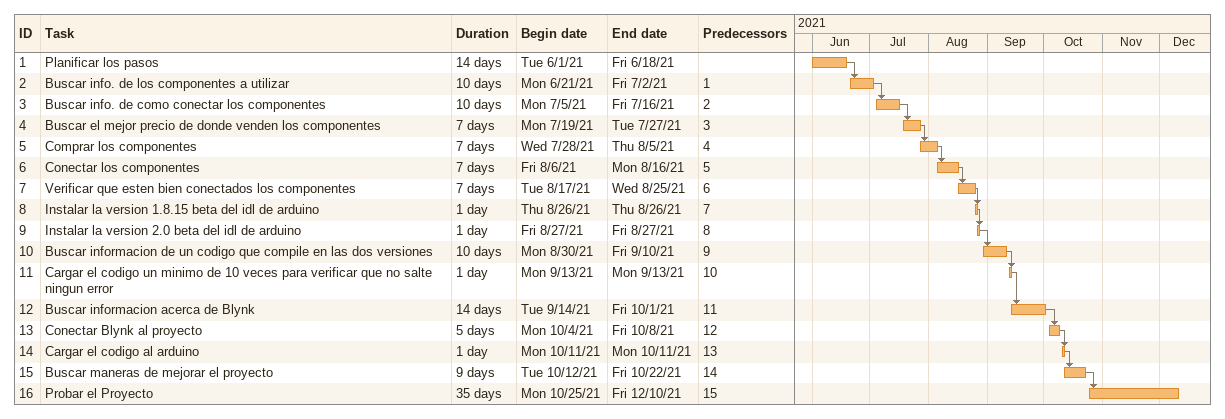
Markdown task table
| ID | Task | Duration | Start | Finish | Predecessors |
|---|---|---|---|---|---|
| 1 | Planificar los pasos | 14d | 2021-06-01 | 2021-06-18 |  |
| 2 | Buscar info. de los componentes a utilizar | 10d | 2021-06-21 | 2021-07-02 | 1 |
| 3 | Buscar info. de como conectar los componentes | 10d | 2021-07-05 | 2021-07-16 | 2 |
| 4 | Buscar el mejor precio de donde venden los componentes | 7d | 2021-07-19 | 2021-07-27 | 3 |
| 5 | Comprar los componentes | 7d | 2021-07-28 | 2021-08-05 | 4 |
| 6 | Conectar los componentes | 7d | 2021-08-06 | 2021-08-16 | 5 |
| 7 | Verificar que esten bien conectados los componentes | 7d | 2021-08-17 | 2021-08-25 | 6 |
| 8 | Instalar la version 1.8.15 beta del idl de arduino | 1d | 2021-08-26 | 2021-08-26 | 7 |
| 9 | Instalar la version 2.0 beta del idl de arduino | 1d | 2021-08-27 | 2021-08-27 | 8 |
| 10 | Buscar informacion de un codigo que compile en las dos versiones | 10d | 2021-08-30 | 2021-09-10 | 9 |
| 11 | Cargar el codigo un minimo de 10 veces para verificar que no salte ningun error | 1d | 2021-09-13 | 2021-09-13 | 10 |
| 12 | Buscar informacion acerca de Blynk | 14d | 2021-09-14 | 2021-10-01 | 11 |
| 13 | Conectar Blynk al proyecto | 5d | 2021-10-04 | 2021-10-08 | 12 |
| 14 | Cargar el codigo al arduino | 1d | 2021-10-11 | 2021-10-11 | 13 |
| 15 | Buscar maneras de mejorar el proyecto | 9d | 2021-10-12 | 2021-10-22 | 14 |
| 16 | Probar el Proyecto | 35d | 2021-10-25 | 2021-12-10 | 15 |
